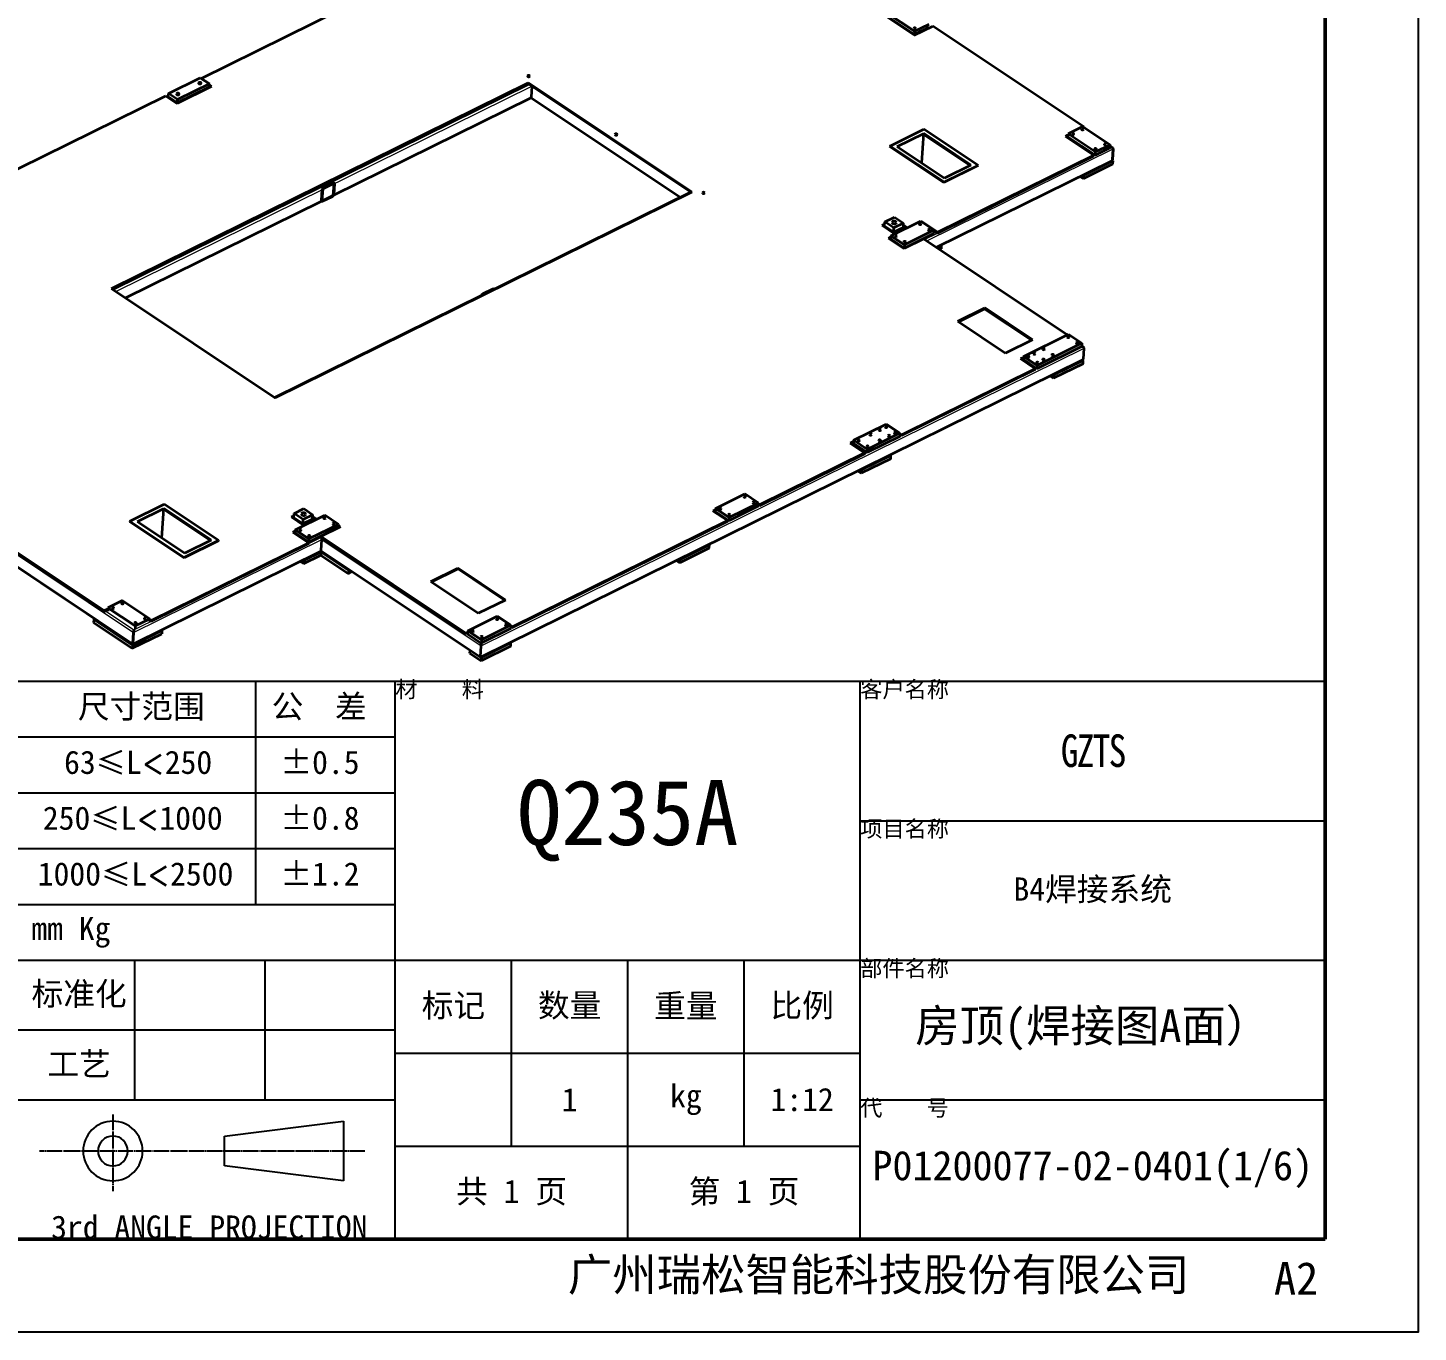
# Model space of a CAD drawing. Header units: millimetres. Extents: x -73083 to 81340, y -6859 to 6812.
# Drawn here: x -48263 to -46469, y -6850 to -5167 of the extents above; entities that cross this region are included whole.
import ezdxf

# ---------------------------------------------------------------- set-up
doc = ezdxf.new("R2010")
doc.units = ezdxf.units.MM
doc.linetypes.add('CENTER-HOKUTO', pattern=[23, 20, -1, 1, -1])
doc.layers.add('A3', color=7, linetype='Continuous', plot=False)
doc.layers.add('AM_VIS', color=7, linetype='Continuous', lineweight=50)
doc.layers.add('SOLID LINE', color=7, linetype='Continuous', lineweight=30)
doc.layers.add('title_frame', color=7, linetype='Continuous')
doc.layers.add('word_dim', color=253, linetype='Continuous')
doc.styles.get("Standard").update_dxf_attribs({"font": 'romans.shx', "bigfont": 'bigfont.shx'})

# ---------------------------------------------------------------- blocks, each defined once
blk = doc.blocks.new('A$C4DB71547')
at = {"color": 7, "lineweight": 35}
for p, q in [((1454.3, -576.5), (1399.2, -544.6)), ((1454.3, -569.6), (1403.4, -540.2)), ((1454.3, -575.5), (1403.4, -546.1)), ((183.9, -736.8), (485.5, -562.6)), ((1454.3, -569.6), (1479.8, -554.9)), ((1454.3, -576.5), (1486.2, -558.1)), ((1454.3, -575.5), (1479.8, -560.8)), ((1768.3, -721), (1486.2, -558.1)), ((48, -1123.2), (769.2, -706.8)), ((49.3, -1124), (769.2, -708.3)), ((1074.7, -883.2), (769.2, -706.8)), ((1073.4, -883.9), (769.2, -708.3)), ((776.1, -712.3), (776.1, -731.9)), ((1766.2, -720.2), (1740.7, -734.9)), ((1766.2, -720.2), (1817.1, -749.6)), ((127, -767.6), (182.2, -735.8)), ((199.2, -745.6), (144, -777.4)), ((182.2, -735.8), (199.2, -745.6)), ((434.4, -930.2), (775.5, -733.3)), ((776, -732.8), (1054.4, -893.5)), ((1423.2, -777.7), (1482.6, -743.4)), ((1584, -801.9), (1482.6, -743.4)), ((1736.5, -739.4), (1759.8, -752.8)), ((1791.6, -764.3), (1740.7, -734.9)), ((1791.6, -770.2), (1740.7, -740.8)), ((-200.1, -958.5), (122.8, -772.1)), ((122.8, -772.1), (144, -784.3)), ((144, -777.4), (127, -767.6)), ((203.4, -750), (144, -784.3)), ((199.2, -751.5), (144, -783.3)), ((1436.7, -777.7), (1482.6, -751.2)), ((1570.4, -802.4), (1482.1, -751.5)), ((1482.6, -804.1), (1482.6, -751.2)), ((1570.8, -802.2), (1482.6, -751.2)), ((1569.1, -803.2), (1482.6, -753.2)), ((1518.6, -926.4), (1789.5, -770)), ((1518.6, -927.8), (1789.5, -771.4)), ((1759.8, -752.8), (1789.5, -770)), ((1791.6, -764.3), (1817.1, -749.6)), ((1791.6, -770.2), (1817.1, -755.5)), ((1823.4, -776.3), (1823.4, -756.7)), ((1823.4, -756.7), (1823.4, -776.3)), ((144, -783.3), (127, -773.5)), ((1423.2, -777.7), (1524.6, -836.2)), ((1423.2, -778.2), (1524.6, -836.7)), ((1436.7, -777.7), (1525, -828.6)), ((1518.6, -953.3), (1822.2, -778.1)), ((1824.1, -778.4), (1773.2, -807.8)), ((1824.1, -784.3), (1773.2, -813.7)), ((1584, -801.9), (1524.6, -836.2)), ((1584, -802.4), (1524.6, -836.7)), ((1570.8, -802.2), (1525, -828.6)), ((352.3, -1298.9), (1072.3, -883.2)), ((1074.7, -883.2), (353.5, -1299.6)), ((413.4, -941.3), (413.4, -921.7)), ((433.3, -909.2), (414.7, -920)), ((414.7, -941.6), (414.7, -920)), ((415.5, -918), (432.5, -908.2)), ((433.3, -909.2), (433.3, -930.8)), ((434.6, -909.5), (434.6, -929.1)), ((1418.9, -920.2), (1442.7, -934)), ((1423.2, -913.9), (1440.1, -904.1)), ((1440.1, -923.7), (1423.2, -913.9)), ((1440.1, -931.5), (1423.2, -921.7)), ((1435.9, -937.9), (1486.8, -908.5)), ((1440.1, -904.1), (1457.1, -913.9)), ((1457.1, -913.9), (1440.1, -923.7)), ((1457.1, -921.7), (1440.1, -931.5)), ((1512.2, -923.2), (1486.8, -908.5)), ((1518.6, -926.4), (1488.9, -909.2)), ((74, -1138.3), (413.4, -942.3)), ((414.7, -941.6), (433.3, -930.8)), ((415.5, -942.5), (432.5, -932.7)), ((1431.6, -942.3), (1461.3, -959.4)), ((1435.9, -937.9), (1461.3, -952.6)), ((1435.9, -943.8), (1461.3, -958.5)), ((1512.2, -923.2), (1461.3, -952.6)), ((1512.2, -929.1), (1461.3, -958.5)), ((1495.3, -939.8), (1461.3, -959.4)), ((1495.3, -939.8), (1763, -1094.4)), ((1565.3, -1083.1), (1612, -1056.2)), ((1566.6, -1083.9), (1612, -1057.7)), ((1701.1, -1107.6), (1612, -1056.2)), ((1699.8, -1108.4), (1612, -1057.7)), ((729.5, -1079.7), (712.5, -1089.5)), ((1565.3, -1083.1), (1654.4, -1134.6)), ((1687, -1138.3), (1764.7, -1093.4)), ((1764.7, -1093.4), (1790.1, -1108.1)), ((1701.1, -1107.6), (1654.4, -1134.6)), ((1790.1, -1108.1), (1712.5, -1152.9)), ((1790.1, -1114), (1712.5, -1158.8)), ((1794.4, -1136), (1794.4, -1116.4)), ((1794.4, -1136), (1794.4, -1116.4)), ((48, -1123.2), (353.5, -1299.6)), ((750.7, -1739.6), (1793.1, -1137.8)), ((1709.5, -1159.1), (1682, -1143.1)), ((1712.5, -1152.9), (1687, -1138.3)), ((1712.5, -1158.8), (1687, -1144.1)), ((1794.4, -1138.5), (1743.5, -1167.9)), ((1794.4, -1144.4), (1743.5, -1173.8)), ((1709.5, -1159.1), (1478.3, -1292.6)), ((1709.5, -1160.5), (1478.3, -1294)), ((-704.8, -1275.8), (127.7, -1756.4)), ((1393, -1308), (1449.5, -1275.4)), ((1474.9, -1290.1), (1418.5, -1322.7)), ((1449.5, -1275.4), (1474.9, -1290.1)), ((1414.7, -1329.3), (1387.1, -1313.4)), ((1418.5, -1322.7), (1393, -1308)), ((1418.5, -1328.6), (1393, -1313.9)), ((1474.9, -1296), (1418.5, -1328.6)), ((1414.7, -1329.3), (1232.2, -1434.6)), ((1414.7, -1330.8), (1232.2, -1436.1)), ((1461.4, -1330.8), (1410.4, -1360.2)), ((1461.4, -1336.7), (1410.4, -1366)), ((1153.7, -1446.1), (1204.7, -1416.8)), ((1230.1, -1431.4), (1204.7, -1416.8)), ((1230.1, -1431.4), (1179.2, -1460.8)), ((1230.1, -1437.3), (1179.2, -1466.7)), ((1177.1, -1466.5), (803.7, -1682)), ((1177.1, -1468), (803.7, -1683.5)), ((1177.1, -1466.5), (1149.5, -1450.6)), ((1153.7, -1446.1), (1179.2, -1460.8)), ((1153.7, -1452), (1179.2, -1466.7)), ((400.7, -1504.2), (417.7, -1494.4)), ((417.7, -1494.4), (434.6, -1504.2)), ((107.9, -1537), (167.3, -1502.7)), ((121.5, -1537), (167.3, -1510.6)), ((255.2, -1561.8), (166.9, -1510.8)), ((268.7, -1561.3), (167.3, -1502.7)), ((167.3, -1563.5), (167.3, -1510.6)), ((255.6, -1561.5), (167.3, -1510.6)), ((253.9, -1562.5), (167.3, -1512.5)), ((396.4, -1510.6), (420.2, -1524.3)), ((417.7, -1514), (400.7, -1504.2)), ((417.7, -1521.8), (400.7, -1512)), ((404.9, -1533.1), (455.8, -1503.7)), ((434.6, -1504.2), (417.7, -1514)), ((434.6, -1512), (417.7, -1521.8)), ((481.3, -1518.4), (430.4, -1547.8)), ((481.3, -1518.4), (455.8, -1503.7)), ((1147.4, -1512), (1096.5, -1541.4)), ((1147.4, -1517.9), (1096.5, -1547.3)), ((-209.6, -1537.1), (72.5, -1700)), ((-209.6, -1538.6), (72.5, -1701.5)), ((107.9, -1537), (209.3, -1595.6)), ((107.9, -1537.5), (209.3, -1596.1)), ((121.5, -1537), (209.8, -1588)), ((400.7, -1537.5), (430.4, -1554.7)), ((404.9, -1533.1), (430.4, -1547.8)), ((404.9, -1539), (430.4, -1553.7)), ((481.3, -1524.3), (430.4, -1553.7)), ((485.5, -1522.8), (451.6, -1542.4)), ((721, -1698), (451.6, -1542.4)), ((451.6, -1543.9), (721, -1699.4)), ((127.7, -1756.4), (453.1, -1568.5)), ((157.4, -1712.3), (430.4, -1554.7)), ((430.4, -1556.1), (157.4, -1713.8)), ((268.7, -1561.3), (209.3, -1595.6)), ((268.7, -1561.8), (209.3, -1596.1)), ((255.6, -1561.5), (209.8, -1588)), ((424, -1586.7), (453.7, -1569.6)), ((453.5, -1568.1), (750.7, -1739.6)), ((453.7, -1567.2), (453.7, -1547.6)), ((453.7, -1569.6), (504.6, -1599)), ((424, -1592.6), (453.7, -1575.5)), ((453.7, -1575.5), (504.6, -1604.9)), ((653.1, -1609.8), (699.8, -1582.8)), ((654.4, -1610.5), (699.8, -1584.3)), ((788.9, -1634.3), (699.8, -1582.8)), ((787.6, -1635), (699.8, -1584.3)), ((653.1, -1609.8), (742.2, -1661.2)), ((788.9, -1634.3), (742.2, -1661.2)), ((725.2, -1693.5), (776.1, -1664.2)), ((801.6, -1678.8), (776.1, -1664.2)), ((104.3, -1679.7), (78.9, -1694.4)), ((129.8, -1723.8), (78.9, -1694.4)), ((104.3, -1679.7), (155.2, -1709.1)), ((725.2, -1693.5), (750.7, -1708.2)), ((801.6, -1678.8), (750.7, -1708.2)), ((801.6, -1684.7), (750.7, -1714.1)), ((54.9, -1716.6), (127, -1758.2)), ((129.8, -1723.8), (155.2, -1709.1)), ((725.2, -1699.4), (750.7, -1714.1)), ((750.7, -1738.6), (750.7, -1719)), ((750.7, -1738.6), (750.7, -1719)), ((803.7, -1710.4), (752.8, -1739.8)), ((803.7, -1716.3), (752.8, -1745.7)), ((54.9, -1722.5), (127, -1764.1)), ((127, -1758.2), (178, -1728.8)), ((127, -1764.1), (178, -1734.7)), ((127.7, -1755.4), (127.7, -1735.8)), ((127.7, -1735.8), (127.7, -1755.4)), ((731.6, -1733.5), (752.8, -1745.7))]:
    blk.add_line(p, q, dxfattribs=at)
at = {"color": 7, "lineweight": 35, "ltscale": 0.244946}
for p, q in [((1454.3, -569.6), (1454.3, -575.5)), ((1740.7, -734.9), (1740.7, -740.8)), ((127, -773.5), (127, -767.6)), ((1791.6, -764.3), (1791.6, -770.2)), ((144, -783.3), (144, -777.4)), ((1435.9, -937.9), (1435.9, -943.8)), ((1512.2, -923.2), (1512.2, -929.1)), ((1527.1, -949.9), (1527.1, -955.8)), ((424, -1586.7), (424, -1592.6))]:
    blk.add_line(p, q, dxfattribs=at)
at = {"color": 7, "lineweight": 13, "ltscale": 0.041039}
blk.add_line((1461.6, -572.3), (1460.7, -571.8), dxfattribs=at)
at = {"color": 7, "lineweight": 13, "ltscale": 0.041042}
blk.add_line((1465.8, -569.8), (1464.9, -569.4), dxfattribs=at)
at = {"color": 7, "lineweight": 13}
for p, q in [((51.9, -1125.5), (771.9, -709.8)), ((56.2, -1128), (776.1, -712.3)), ((73.1, -1137.8), (776.1, -731.9)), ((776.2, -731.9), (1055.3, -893)), ((143.2, -783.8), (201.3, -750.2)), ((1500.8, -943), (1823.4, -756.7)), ((1789.5, -771.4), (1819.2, -754.3)), ((1517.8, -952.8), (1823.4, -776.3)), ((353.2, -1299.4), (1073.1, -883.7)), ((1421, -920.5), (1443.5, -933.5)), ((1496.6, -940.6), (1518.6, -927.8)), ((750.7, -1719), (1794.4, -1116.4)), ((1709.5, -1160.5), (1790.1, -1114)), ((750.7, -1738.6), (1794.4, -1136)), ((-706, -1254.5), (127.7, -1735.8)), ((-706, -1274.1), (127.7, -1755.4)), ((1177.1, -1467.9), (1232.2, -1436.1)), ((398.6, -1510.8), (421, -1523.8)), ((127.7, -1730.9), (451.6, -1543.9)), ((127.7, -1735.8), (453.7, -1547.6)), ((127.7, -1755.4), (453.7, -1567.2)), ((453.7, -1547.6), (750.7, -1719)), ((453.7, -1567.2), (750.7, -1738.6)), ((750.7, -1714.1), (803.7, -1683.5)), ((74.6, -1700.3), (127.7, -1730.9)), ((723.1, -1698.2), (750.7, -1714.1))]:
    blk.add_line(p, q, dxfattribs=at)
at = {"color": 7, "lineweight": 35, "ltscale": 0.061237}
for p, q in [((769.2, -706.8), (769.2, -708.3)), ((1789.5, -771.4), (1789.5, -770)), ((1518.6, -926.4), (1518.6, -927.8)), ((1612, -1056.2), (1612, -1057.7)), ((1709.5, -1159.1), (1709.5, -1160.5)), ((1478.3, -1292.6), (1478.3, -1294)), ((1414.7, -1329.3), (1414.7, -1330.8)), ((1177.1, -1466.5), (1177.1, -1468)), ((451.6, -1542.4), (451.6, -1543.9)), ((430.4, -1554.7), (430.4, -1556.1)), ((699.8, -1582.8), (699.8, -1584.3)), ((72.5, -1700), (72.5, -1701.5)), ((721, -1699.4), (721, -1698))]:
    blk.add_line(p, q, dxfattribs=at)
at = {"color": 7, "lineweight": 35, "ltscale": 0.020446}
blk.add_line((1767.9, -721.2), (1768.3, -721), dxfattribs=at)
at = {"color": 7, "lineweight": 35, "ltscale": 0.020447}
blk.add_line((1768.3, -721), (1768.3, -721.5), dxfattribs=at)
at = {"color": 7, "lineweight": 35, "ltscale": 0.244952}
for p, q in [((199.2, -751.5), (199.2, -745.6)), ((1817.1, -749.6), (1817.1, -755.5)), ((1824.1, -778.4), (1824.1, -784.3)), ((1773.2, -807.8), (1773.2, -813.7)), ((1461.3, -952.6), (1461.3, -958.5)), ((1147.4, -1517.9), (1147.4, -1512))]:
    blk.add_line(p, q, dxfattribs=at)
at = {"color": 7, "lineweight": 35, "ltscale": 0.204132}
blk.add_line((203.4, -750), (199.2, -747.6), dxfattribs=at)
at = {"color": 7, "lineweight": 35, "ltscale": 0.203799}
blk.add_line((1736.5, -739.4), (1740.7, -736.9), dxfattribs=at)
at = {"color": 7, "lineweight": 35, "ltscale": 0.142563}
blk.add_line((1737.8, -740.1), (1740.7, -738.4), dxfattribs=at)
at = {"color": 7, "lineweight": 35, "ltscale": 0.083279}
blk.add_line((125.3, -773.5), (127, -772.5), dxfattribs=at)
at = {"color": 7, "lineweight": 35, "ltscale": 0.142899}
blk.add_line((202.1, -750.7), (199.2, -749), dxfattribs=at)
at = {"color": 7, "lineweight": 35, "ltscale": 0.040815}
blk.add_line((1772.9, -760.4), (1773.8, -759.9), dxfattribs=at)
at = {"color": 7, "lineweight": 13, "ltscale": 0.04082}
for p, q in [((1773.8, -760.9), (1774.7, -760.4)), ((1445.6, -950.4), (1446.5, -949.9))]:
    blk.add_line(p, q, dxfattribs=at)
at = {"color": 7, "lineweight": 35, "ltscale": 0.246388}
blk.add_line((1822.2, -755), (1817.1, -752), dxfattribs=at)
at = {"color": 7, "lineweight": 13, "ltscale": 0.102051}
blk.add_line((1819.2, -754.3), (1817.1, -753.1), dxfattribs=at)
at = {"color": 7, "lineweight": 35, "ltscale": 0.088379}
blk.add_line((1817.1, -754.3), (1819.2, -754.3), dxfattribs=at)
at = {"color": 7, "lineweight": 35, "ltscale": 0.088336}
blk.add_line((1817.1, -754.3), (1819.2, -754.3), dxfattribs=at)
at = {"color": 7, "lineweight": 13, "ltscale": 0.041244}
blk.add_line((126.2, -774), (127, -773.5), dxfattribs=at)
at = {"color": 7, "lineweight": 35, "ltscale": 0.020416}
for p, q in [((1423.2, -777.7), (1423.2, -778.2)), ((1524.6, -836.2), (1524.6, -836.7))]:
    blk.add_line(p, q, dxfattribs=at)
at = {"color": 7, "lineweight": 35, "ltscale": 0.063612}
blk.add_line((1822.8, -777.7), (1824.1, -778.4), dxfattribs=at)
at = {"color": 7, "lineweight": 35, "ltscale": 0.02041}
for p, q in [((1584, -801.9), (1584, -802.4)), ((107.9, -1537), (107.9, -1537.5))]:
    blk.add_line(p, q, dxfattribs=at)
at = {"color": 7, "lineweight": 35, "ltscale": 0.305166}
blk.add_line((1773.2, -813.7), (1766.8, -810), dxfattribs=at)
at = {"color": 7, "lineweight": 35, "ltscale": 0.060213}
blk.add_line((1773.2, -807.8), (1771.9, -807.1), dxfattribs=at)
at = {"color": 7, "lineweight": 13, "ltscale": 0.230088}
blk.add_line((410.7, -915.3), (415.5, -918), dxfattribs=at)
at = {"color": 7, "lineweight": 13, "ltscale": 0.230084}
blk.add_line((427.7, -905.5), (432.5, -908.2), dxfattribs=at)
at = {"color": 7, "lineweight": 35, "ltscale": 0.203856}
blk.add_line((1418.9, -920.2), (1423.2, -917.8), dxfattribs=at)
at = {"color": 7, "lineweight": 35, "ltscale": 0.142617}
blk.add_line((1420.2, -921), (1423.2, -919.3), dxfattribs=at)
at = {"color": 7, "lineweight": 35, "ltscale": 0.326599}
for p, q in [((1423.2, -921.7), (1423.2, -913.9)), ((1457.1, -921.7), (1457.1, -913.9)), ((1440.1, -931.5), (1440.1, -923.7)), ((400.7, -1512), (400.7, -1504.2)), ((417.7, -1521.8), (417.7, -1514))]:
    blk.add_line(p, q, dxfattribs=at)
at = {"color": 7, "lineweight": 35, "ltscale": 0.326604}
blk.add_line((1463.9, -921.7), (1457.1, -917.8), dxfattribs=at)
at = {"color": 7, "lineweight": 35, "ltscale": 0.265368}
for p, q in [((1462.6, -922.4), (1457.1, -919.3)), ((440.1, -1512.8), (434.6, -1509.6))]:
    blk.add_line(p, q, dxfattribs=at)
at = {"color": 7, "lineweight": 35, "ltscale": 0.205429}
blk.add_line((1457.1, -920.7), (1461.4, -923.2), dxfattribs=at)
at = {"color": 7, "lineweight": 13, "ltscale": 0.163695}
blk.add_line((1457.1, -921.7), (1460.5, -923.7), dxfattribs=at)
at = {"color": 7, "lineweight": 35, "ltscale": 0.020424}
blk.add_line((1488.5, -909.5), (1488.9, -909.2), dxfattribs=at)
at = {"color": 7, "lineweight": 35, "ltscale": 0.020422}
blk.add_line((1488.9, -909.2), (1488.9, -909.7), dxfattribs=at)
at = {"color": 7, "lineweight": 35, "ltscale": 0.029939}
blk.add_line((413.4, -942.3), (414, -942.7), dxfattribs=at)
at = {"color": 7, "lineweight": 35, "ltscale": 0.203859}
blk.add_line((1431.6, -942.3), (1435.9, -939.8), dxfattribs=at)
at = {"color": 7, "lineweight": 35, "ltscale": 0.14262}
blk.add_line((1432.9, -943), (1435.9, -941.3), dxfattribs=at)
at = {"color": 7, "lineweight": 13, "ltscale": 0.041088}
blk.add_line((1491, -941.3), (1491.9, -941.8), dxfattribs=at)
at = {"color": 7, "lineweight": 35, "ltscale": 0.041088}
for p, q in [((1491.9, -940.8), (1492.8, -941.3)), ((1493.2, -940.1), (1494, -940.6))]:
    blk.add_line(p, q, dxfattribs=at)
at = {"color": 7, "lineweight": 35, "ltscale": 0.306457}
blk.add_line((1518.6, -927.8), (1512.2, -924.2), dxfattribs=at)
at = {"color": 7, "lineweight": 35, "ltscale": 0.04082}
for p, q in [((1444.8, -949.9), (1445.6, -949.4)), ((1160.5, -1456.9), (1161.3, -1456.4))]:
    blk.add_line(p, q, dxfattribs=at)
at = {"color": 7, "lineweight": 35, "ltscale": 0.041083}
blk.add_line((1471.9, -952.3), (1472.8, -952.8), dxfattribs=at)
at = {"color": 7, "lineweight": 13, "ltscale": 0.041083}
blk.add_line((1474.1, -951.1), (1474.9, -951.6), dxfattribs=at)
at = {"color": 7, "lineweight": 35, "ltscale": 0.34734}
blk.add_line((1527.1, -949.9), (1519.9, -954.1), dxfattribs=at)
at = {"color": 7, "lineweight": 35, "ltscale": 0.10239}
blk.add_line((1527.1, -955.8), (1525, -957), dxfattribs=at)
at = {"color": 7, "lineweight": 35, "ltscale": 0.060279}
blk.add_line((1525.9, -949.2), (1527.1, -949.9), dxfattribs=at)
at = {"color": 7, "lineweight": 13, "ltscale": 0.116924}
blk.add_line((712.5, -1089.5), (714.9, -1090.9), dxfattribs=at)
at = {"color": 7, "lineweight": 13, "ltscale": 0.116925}
blk.add_line((729.5, -1079.7), (731.9, -1081.1), dxfattribs=at)
at = {"color": 7, "lineweight": 35, "ltscale": 0.029843}
blk.add_line((731, -1079.6), (731.6, -1079.9), dxfattribs=at)
at = {"color": 7, "lineweight": 35, "ltscale": 0.244949}
for p, q in [((1790.1, -1108.1), (1790.1, -1114)), ((1687, -1138.3), (1687, -1144.1)), ((1794.4, -1144.4), (1794.4, -1138.5)), ((1712.5, -1152.9), (1712.5, -1158.8)), ((1743.5, -1173.8), (1743.5, -1167.9)), ((1474.9, -1290.1), (1474.9, -1296)), ((1393, -1308), (1393, -1313.9)), ((1418.5, -1322.7), (1418.5, -1328.6)), ((1461.4, -1336.7), (1461.4, -1330.8)), ((1410.4, -1366), (1410.4, -1360.2)), ((1230.1, -1431.4), (1230.1, -1437.3)), ((1153.7, -1446.1), (1153.7, -1452)), ((1179.2, -1460.8), (1179.2, -1466.7)), ((481.3, -1518.4), (481.3, -1524.3)), ((404.9, -1533.1), (404.9, -1539)), ((1096.5, -1547.3), (1096.5, -1541.4)), ((430.4, -1547.8), (430.4, -1553.7)), ((453.7, -1569.6), (453.7, -1575.5)), ((504.6, -1599), (504.6, -1604.9)), ((78.9, -1694.4), (78.9, -1700.3)), ((54.9, -1716.6), (54.9, -1722.5)), ((750.7, -1708.2), (750.7, -1714.1)), ((803.7, -1716.3), (803.7, -1710.4)), ((129.8, -1723.8), (129.8, -1729.7)), ((127, -1758.2), (127, -1764.1))]:
    blk.add_line(p, q, dxfattribs=at)
at = {"color": 7, "lineweight": 35, "ltscale": 0.144746}
blk.add_line((1790.1, -1113), (1793.1, -1114.7), dxfattribs=at)
at = {"color": 7, "lineweight": 35, "ltscale": 0.000354004}
blk.add_line((1790.1, -1114), (1790.1, -1114), dxfattribs=at)
blk.add_line((1790.1, -1114), (1790.1, -1114), dxfattribs=at)
at = {"color": 7, "lineweight": 13, "ltscale": 0.00040881}
blk.add_line((1790.1, -1114), (1790.1, -1114), dxfattribs=at)
at = {"color": 7, "lineweight": 35, "ltscale": 0.244191}
blk.add_line((1687, -1140.2), (1682, -1143.1), dxfattribs=at)
at = {"color": 7, "lineweight": 35, "ltscale": 0.182952}
blk.add_line((1687, -1141.7), (1683.2, -1143.9), dxfattribs=at)
at = {"color": 7, "lineweight": 35, "ltscale": 0.060103}
blk.add_line((1794.4, -1138.5), (1793.1, -1137.8), dxfattribs=at)
at = {"color": 7, "lineweight": 35, "ltscale": 0.081232}
blk.add_line((1693, -1149.5), (1694.6, -1148.5), dxfattribs=at)
at = {"color": 7, "lineweight": 13, "ltscale": 0.081232}
blk.add_line((1693.8, -1150), (1695.5, -1149), dxfattribs=at)
at = {"color": 7, "lineweight": 35, "ltscale": 0.305061}
blk.add_line((1737.1, -1170.1), (1743.5, -1173.8), dxfattribs=at)
at = {"color": 7, "lineweight": 35, "ltscale": 0.060109}
blk.add_line((1742.2, -1167.2), (1743.5, -1167.9), dxfattribs=at)
at = {"color": 7, "lineweight": 35, "ltscale": 0.163775}
for p, q in [((1474.9, -1290.6), (1478.3, -1292.6)), ((1474.9, -1292.1), (1478.3, -1294))]:
    blk.add_line(p, q, dxfattribs=at)
at = {"color": 7, "lineweight": 13, "ltscale": 0.163436}
blk.add_line((1474.9, -1296), (1478.3, -1294), dxfattribs=at)
at = {"color": 7, "lineweight": 35, "ltscale": 0.285299}
blk.add_line((1393, -1310), (1387.1, -1313.4), dxfattribs=at)
at = {"color": 7, "lineweight": 35, "ltscale": 0.22406}
blk.add_line((1393, -1311.4), (1388.4, -1314.1), dxfattribs=at)
at = {"color": 7, "lineweight": 35, "ltscale": 0.122074}
blk.add_line((1398.1, -1319.7), (1400.6, -1318.3), dxfattribs=at)
at = {"color": 7, "lineweight": 13, "ltscale": 0.122076}
blk.add_line((1399, -1320.2), (1401.5, -1318.8), dxfattribs=at)
at = {"color": 7, "lineweight": 13, "ltscale": 0.182973}
blk.add_line((1414.7, -1330.8), (1418.5, -1328.6), dxfattribs=at)
at = {"color": 7, "lineweight": 35, "ltscale": 0.060174}
blk.add_line((1461.4, -1330.8), (1460.1, -1330.1), dxfattribs=at)
at = {"color": 7, "lineweight": 35, "ltscale": 0.305117}
blk.add_line((1404.1, -1362.4), (1410.4, -1366), dxfattribs=at)
at = {"color": 7, "lineweight": 35, "ltscale": 0.060167}
blk.add_line((1409.2, -1359.4), (1410.4, -1360.2), dxfattribs=at)
at = {"color": 7, "lineweight": 35, "ltscale": 0.102404}
blk.add_line((1230.1, -1433.4), (1232.2, -1434.6), dxfattribs=at)
at = {"color": 7, "lineweight": 35, "ltscale": 0.102405}
for p, q in [((1230.1, -1434.9), (1232.2, -1436.1)), ((801.6, -1680.8), (803.7, -1682))]:
    blk.add_line(p, q, dxfattribs=at)
at = {"color": 7, "lineweight": 35, "ltscale": 0.06124}
blk.add_line((1232.2, -1434.6), (1232.2, -1436.1), dxfattribs=at)
at = {"color": 7, "lineweight": 35, "ltscale": 0.203781}
for p, q in [((1153.7, -1448.1), (1149.5, -1450.6)), ((725.2, -1697), (721, -1699.4))]:
    blk.add_line(p, q, dxfattribs=at)
at = {"color": 7, "lineweight": 35, "ltscale": 0.142543}
blk.add_line((1153.7, -1449.6), (1150.8, -1451.3), dxfattribs=at)
at = {"color": 7, "lineweight": 13, "ltscale": 0.040816}
blk.add_line((1161.4, -1457.4), (1162.2, -1456.9), dxfattribs=at)
at = {"color": 7, "lineweight": 35, "ltscale": 0.204117}
blk.add_line((396.4, -1510.6), (400.7, -1508.1), dxfattribs=at)
at = {"color": 7, "lineweight": 35, "ltscale": 0.142881}
blk.add_line((397.7, -1511.3), (400.7, -1509.6), dxfattribs=at)
at = {"color": 7, "lineweight": 35, "ltscale": 0.326596}
blk.add_line((434.6, -1512), (434.6, -1504.2), dxfattribs=at)
at = {"color": 7, "lineweight": 35, "ltscale": 0.326606}
blk.add_line((441.4, -1512), (434.6, -1508.1), dxfattribs=at)
at = {"color": 7, "lineweight": 35, "ltscale": 0.205375}
blk.add_line((434.6, -1511), (438.9, -1513.5), dxfattribs=at)
at = {"color": 7, "lineweight": 13, "ltscale": 0.163691}
blk.add_line((434.6, -1512), (438, -1514), dxfattribs=at)
at = {"color": 7, "lineweight": 35, "ltscale": 0.060015}
blk.add_line((1147.4, -1512), (1146.2, -1511.3), dxfattribs=at)
at = {"color": 7, "lineweight": 35, "ltscale": 0.204112}
blk.add_line((400.7, -1537.5), (404.9, -1535.1), dxfattribs=at)
at = {"color": 7, "lineweight": 35, "ltscale": 0.142876}
blk.add_line((402, -1538.3), (404.9, -1536.5), dxfattribs=at)
at = {"color": 7, "lineweight": 13, "ltscale": 0.102054}
blk.add_line((402.8, -1537.8), (404.9, -1539), dxfattribs=at)
at = {"color": 7, "lineweight": 35, "ltscale": 0.040818}
blk.add_line((413.8, -1545.1), (414.7, -1544.6), dxfattribs=at)
at = {"color": 7, "lineweight": 35, "ltscale": 0.10199}
blk.add_line((449.5, -1542.7), (451.6, -1543.9), dxfattribs=at)
at = {"color": 7, "lineweight": 13, "ltscale": 0.040829}
blk.add_line((451.6, -1541.4), (452.4, -1541.9), dxfattribs=at)
at = {"color": 7, "lineweight": 13, "ltscale": 0.04083}
blk.add_line((468.6, -1531.6), (469.4, -1532.1), dxfattribs=at)
at = {"color": 7, "lineweight": 35, "ltscale": 0.040829}
blk.add_line((469.4, -1531.1), (470.3, -1531.6), dxfattribs=at)
at = {"color": 7, "lineweight": 35, "ltscale": 0.04083}
blk.add_line((470.7, -1530.4), (471.5, -1530.9), dxfattribs=at)
at = {"color": 7, "lineweight": 35, "ltscale": 0.204136}
blk.add_line((485.5, -1522.8), (481.3, -1520.4), dxfattribs=at)
at = {"color": 7, "lineweight": 35, "ltscale": 0.1429}
blk.add_line((484.3, -1523.6), (481.3, -1521.8), dxfattribs=at)
at = {"color": 7, "lineweight": 35, "ltscale": 0.304958}
blk.add_line((1090.1, -1543.6), (1096.5, -1547.3), dxfattribs=at)
at = {"color": 7, "lineweight": 35, "ltscale": 0.060007}
blk.add_line((1095.2, -1540.7), (1096.5, -1541.4), dxfattribs=at)
at = {"color": 7, "lineweight": 35, "ltscale": 0.020413}
for p, q in [((268.7, -1561.3), (268.7, -1561.8)), ((209.3, -1595.6), (209.3, -1596.1))]:
    blk.add_line(p, q, dxfattribs=at)
at = {"color": 7, "lineweight": 13, "ltscale": 0.040818}
blk.add_line((414.7, -1545.6), (415.5, -1545.1), dxfattribs=at)
at = {"color": 7, "lineweight": 35, "ltscale": 0.304942}
blk.add_line((417.7, -1589), (424, -1592.6), dxfattribs=at)
at = {"color": 7, "lineweight": 35, "ltscale": 0.059993}
blk.add_line((422.8, -1586), (424, -1586.7), dxfattribs=at)
at = {"color": 7, "lineweight": 35, "ltscale": 0.059232}
blk.add_line((504.6, -1599), (505.9, -1598.3), dxfattribs=at)
at = {"color": 7, "lineweight": 35, "ltscale": 0.304182}
blk.add_line((504.6, -1604.9), (511, -1601.2), dxfattribs=at)
at = {"color": 7, "lineweight": 35, "ltscale": 0.244948}
for p, q in [((725.2, -1693.5), (725.2, -1699.4)), ((801.6, -1678.8), (801.6, -1684.7)), ((178, -1728.8), (178, -1734.7))]:
    blk.add_line(p, q, dxfattribs=at)
at = {"color": 7, "lineweight": 35, "ltscale": 0.102407}
blk.add_line((801.6, -1682.3), (803.7, -1683.5), dxfattribs=at)
at = {"color": 7, "lineweight": 35, "ltscale": 0.061238}
for p, q in [((803.7, -1682), (803.7, -1683.5)), ((157.4, -1713.8), (157.4, -1712.3))]:
    blk.add_line(p, q, dxfattribs=at)
at = {"color": 7, "lineweight": 35, "ltscale": 0.090084}
blk.add_line((56.8, -1715.5), (54.9, -1716.6), dxfattribs=at)
at = {"color": 7, "lineweight": 35, "ltscale": 0.306068}
for p, q in [((72.5, -1700), (78.9, -1696.4)), ((72.5, -1701.5), (78.9, -1697.8))]:
    blk.add_line(p, q, dxfattribs=at)
at = {"color": 7, "lineweight": 35, "ltscale": 0.244662}
blk.add_line((155.2, -1709.1), (155.2, -1715), dxfattribs=at)
at = {"color": 7, "lineweight": 35, "ltscale": 0.102234}
blk.add_line((157.4, -1712.3), (155.2, -1711.1), dxfattribs=at)
at = {"color": 7, "lineweight": 35, "ltscale": 0.10227}
blk.add_line((157.4, -1713.8), (155.2, -1712.5), dxfattribs=at)
at = {"color": 7, "lineweight": 35, "ltscale": 0.203782}
blk.add_line((725.2, -1695.5), (721, -1698), dxfattribs=at)
at = {"color": 7, "lineweight": 35, "ltscale": 0.204123}
blk.add_line((750.7, -1719), (750.7, -1714.1), dxfattribs=at)
at = {"color": 7, "lineweight": 35, "ltscale": 0.204124}
for p, q in [((750.7, -1714.1), (750.7, -1719)), ((127.7, -1730.9), (127.7, -1735.8)), ((127.7, -1735.8), (127.7, -1730.9))]:
    blk.add_line(p, q, dxfattribs=at)
at = {"color": 7, "lineweight": 35, "ltscale": 0.059837}
blk.add_line((803.7, -1710.4), (802.5, -1709.7), dxfattribs=at)
at = {"color": 7, "lineweight": 35, "ltscale": 0.059998}
blk.add_line((178, -1728.8), (176.7, -1728.1), dxfattribs=at)
at = {"color": 7, "lineweight": 35, "ltscale": 0.201775}
blk.add_line((731.6, -1733.5), (731.6, -1728.6), dxfattribs=at)
at = {"color": 7, "lineweight": 35, "ltscale": 0.042276}
for p, q in [((750.7, -1739.6), (750.7, -1738.6)), ((127.7, -1756.4), (127.7, -1755.4))]:
    blk.add_line(p, q, dxfattribs=at)
at = {"color": 7, "lineweight": 35, "ltscale": 0.042274}
for p, q in [((750.7, -1738.6), (750.7, -1739.6)), ((127.7, -1755.4), (127.7, -1756.4))]:
    blk.add_line(p, q, dxfattribs=at)
at = {"color": 7, "lineweight": 35, "ltscale": 0.059828}
blk.add_line((751.6, -1739.1), (752.8, -1739.8), dxfattribs=at)
at = {"color": 7, "lineweight": 35, "ltscale": 0.244951}
blk.add_line((752.8, -1745.7), (752.8, -1739.8), dxfattribs=at)
at = {"color": 7, "lineweight": 35}
for centre, major_axis, ratio, start_param, end_param in [((1454.3, -564.7), (1.99, 0), 0.57735, 1.856197, 3.141611), ((1454.3, -564.7), (1.99, 0), 0.57735, 3.141611, 6.283204), ((1454.3, -564.7), (1.99, 0), 0.57735, 0.000018, 1.856197), ((769.2, -694.6), (2.1, 0), 0.57735, 0.285396, 3.141564), ((769.2, -694.6), (2.1, 0), 0.57735, 3.141564, 6.283157), ((769.2, -696), (-2.1, 0), 0.57735, 3.792627, 5.632435), ((769.2, -696), (-1.48, 0), 0.57735, 3.74299, 5.682316), ((769.2, -694.6), (2.1, 0), 0.57735, 6.283157, 6.568582), ((182.2, -745.6), (-2.51, 0), 0.57735, 4.997786, 6.283204), ((182.2, -745.6), (-2.51, 0), 0.57735, 0.000018, 3.141611), ((182.2, -745.6), (-2.51, 0), 0.57735, 3.141611, 4.997786), ((774, -730.7), (-1.5, 2.6), 0.577351, 3.141592, 3.92699), ((1749.2, -734.9), (1.99, 0), 0.57735, 1.856197, 3.141611), ((1749.2, -734.9), (1.99, 0), 0.57735, 3.141611, 6.283204), ((1749.2, -734.9), (1.99, 0), 0.57735, 0.000018, 1.856197), ((1766.2, -725.1), (1.99, 0), 0.57735, 1.856197, 3.141611), ((1766.2, -725.1), (1.99, 0), 0.57735, 3.141611, 6.283204), ((1766.2, -725.1), (1.99, 0), 0.57735, 0.000018, 1.856197), ((144, -767.6), (-2.51, 0), 0.57735, 4.997786, 6.283204), ((144, -767.6), (-2.51, 0), 0.57735, 0.000018, 3.141611), ((144, -767.6), (-2.51, 0), 0.57735, 3.141611, 4.997786), ((1791.6, -759.4), (1.99, 0), 0.57735, 1.856197, 3.141611), ((1791.6, -759.4), (1.99, 0), 0.57735, 3.141611, 6.283204), ((1791.6, -759.4), (1.99, 0), 0.57735, 0.000018, 1.856197), ((1808.6, -749.6), (1.99, 0), 0.57735, 1.856197, 3.141611), ((1808.6, -749.6), (1.99, 0), 0.57735, 3.141611, 6.283204), ((1808.6, -749.6), (1.99, 0), 0.57735, 0.000018, 1.856197), ((1819.2, -756.7), (4.24, 0), 0.577363, 0.785403, 1.570746), ((1819.2, -756.7), (4.24, 0), 0.57735, 6.283185, 7.853981), ((1819.2, -756.7), (4.24, 0), 0.577343, 6.283172, 7.068576), ((932.6, -788.9), (2.1, 0), 0.57735, 0.285396, 3.141564), ((932.6, -788.9), (2.1, 0), 0.57735, 3.141564, 6.283157), ((932.6, -790.4), (-2.1, 0), 0.57735, 3.792627, 5.632435), ((932.6, -790.4), (-1.48, 0), 0.57735, 4.997785, 5.682314), ((932.6, -790.4), (-1.48, 0), 0.57735, 3.742994, 4.997785), ((932.6, -788.9), (2.1, 0), 0.57735, 6.283157, 6.568582), ((1819.2, -776.3), (4.24, 0), 0.577369, 5.497555, 6.283175), ((1819.2, -776.3), (4.24, 0), 0.577343, 5.497797, 6.283197), ((1095.9, -883.2), (2.1, 0), 0.57735, 0.285396, 3.141564), ((1095.9, -883.2), (2.1, 0), 0.57735, 3.141564, 6.283157), ((1095.9, -884.7), (-2.1, 0), 0.57735, 3.792627, 5.632435), ((1095.9, -884.7), (-1.48, 0), 0.57735, 4.997785, 5.682312), ((1095.9, -884.7), (-1.48, 0), 0.57735, 3.742997, 4.997785), ((1095.9, -883.2), (2.1, 0), 0.57735, 6.283157, 6.568582), ((415.5, -920.5), (-1.5, -2.6), 0.577354, 3.926994, 5.49778), ((432.5, -910.7), (-1.5, -2.6), 0.577294, 3.141555, 3.926863), ((432.5, -910.7), (-1.5, -2.6), 0.577433, 2.355963, 3.14152), ((1440.1, -913.9), (-4.15, 0), 0.57735, 4.997791, 6.283204), ((1440.1, -913.9), (-4.15, 0), 0.57735, 0.000018, 3.141611), ((1440.1, -913.9), (-4.15, 0), 0.57735, 3.141611, 4.997791), ((1486.8, -913.4), (1.99, 0), 0.57735, 0.285401, 3.141564), ((1486.8, -913.4), (1.99, 0), 0.57735, 3.141564, 6.283157), ((1486.8, -913.4), (1.99, 0), 0.57735, 6.283157, 6.568586), ((1503.8, -923.2), (1.99, 0), 0.57735, 0.285401, 3.141564), ((415.5, -940.1), (-1.5, -2.6), 0.577294, 5.497912, 6.28322), ((415.5, -940.1), (-1.5, -2.6), 0.577433, 0.000071, 0.785628), ((432.5, -930.3), (-1.5, -2.6), 0.577354, 0.785403, 2.356189), ((1444.4, -937.9), (1.99, 0), 0.57735, 0.285401, 3.141564), ((1444.4, -937.9), (1.99, 0), 0.57735, 3.141564, 6.283157), ((1444.4, -937.9), (1.99, 0), 0.57735, 6.283157, 6.568586), ((1461.3, -947.7), (1.99, 0), 0.57735, 0.285401, 3.141564), ((1503.8, -923.2), (1.99, 0), 0.57735, 3.141564, 6.283157), ((1503.8, -923.2), (1.99, 0), 0.57735, 6.283157, 6.568586), ((1461.3, -947.7), (1.99, 0), 0.57735, 3.141564, 6.283157), ((1461.3, -947.7), (1.99, 0), 0.57735, 6.283157, 6.568586), ((712.5, -1092), (-1.5, -2.6), 0.577352, 3.926995, 5.070154), ((729.5, -1082.2), (-1.5, -2.6), 0.577294, 3.141555, 3.926863), ((1764.7, -1098.3), (-1.99, 0), 0.57735, 3.141564, 6.283157), ((1764.7, -1098.3), (-1.99, 0), 0.57735, 6.283157, 6.568584), ((1764.7, -1098.3), (-1.99, 0), 0.57735, 0.285399, 3.141564), ((1781.6, -1108.1), (-1.99, 0), 0.57735, 3.426992, 6.283157), ((1781.6, -1108.1), (-1.99, 0), 0.57735, 6.283157, 9.42475), ((1781.6, -1108.1), (-1.99, 0), 0.57735, 3.141564, 3.426992), ((1790.1, -1116.4), (4.24, 0), 0.577351, 0.000001, 1.570797), ((1790.1, -1116.4), (4.24, 0), 0.577363, 0.785403, 1.570748), ((1790.1, -1116.4), (4.24, 0), 0.577343, 6.283174, 7.068576), ((1695.5, -1138.3), (-1.99, 0), 0.57735, 3.141564, 6.283157), ((1695.5, -1138.3), (-1.99, 0), 0.57735, 6.283157, 6.568584), ((1695.5, -1138.3), (-1.99, 0), 0.57735, 0.285399, 3.141564), ((1706.1, -1132.1), (-1.99, 0), 0.57735, 3.141564, 6.283157), ((1706.1, -1132.1), (-1.99, 0), 0.57735, 6.283157, 6.568584), ((1706.1, -1132.1), (-1.99, 0), 0.57735, 0.285399, 3.141564), ((1722.2, -1122.8), (-1.99, 0), 0.57735, 3.426992, 6.283157), ((1722.2, -1122.8), (-1.99, 0), 0.57735, 6.283157, 9.42475), ((1723.1, -1141.9), (-1.99, 0), 0.57735, 3.141564, 6.283157), ((1723.1, -1141.9), (-1.99, 0), 0.57735, 6.283157, 6.568584), ((1723.1, -1141.9), (-1.99, 0), 0.57735, 0.285399, 3.141564), ((1722.2, -1122.8), (-1.99, 0), 0.57735, 3.141564, 3.426992), ((1739.2, -1132.6), (-1.99, 0), 0.57735, 3.426992, 6.283157), ((1739.2, -1132.6), (-1.99, 0), 0.57735, 6.283157, 9.42475), ((1739.2, -1132.6), (-1.99, 0), 0.57735, 3.141564, 3.426992), ((1790.1, -1136), (4.24, 0), 0.577343, 5.497795, 6.283198), ((1790.1, -1136), (4.24, 0), 0.577369, 5.497726, 6.283177), ((1712.5, -1148), (-1.99, 0), 0.57735, 3.141564, 6.283157), ((1712.5, -1148), (-1.99, 0), 0.57735, 6.283157, 6.568584), ((1712.5, -1148), (-1.99, 0), 0.57735, 0.285399, 3.141564), ((1422.7, -1295.8), (-1.99, 0), 0.57735, 3.141564, 6.283157), ((1422.7, -1295.8), (-1.99, 0), 0.57735, 6.283157, 6.568584), ((1422.7, -1295.8), (-1.99, 0), 0.57735, 0.285399, 3.141564), ((1438.8, -1286.4), (-1.99, 0), 0.57735, 3.426992, 6.283157), ((1438.8, -1286.4), (-1.99, 0), 0.57735, 6.283157, 9.42475), ((1438.8, -1286.4), (-1.99, 0), 0.57735, 3.141564, 3.426992), ((1449.5, -1280.3), (-1.99, 0), 0.57735, 3.426992, 6.283157), ((1449.5, -1280.3), (-1.99, 0), 0.57735, 6.283157, 9.42475), ((1449.5, -1280.3), (-1.99, 0), 0.57735, 3.141564, 3.426992), ((1455.8, -1296.2), (-1.99, 0), 0.57735, 3.426992, 6.283157), ((1466.4, -1290.1), (-1.99, 0), 0.57735, 3.426992, 6.283157), ((1466.4, -1290.1), (-1.99, 0), 0.57735, 6.283157, 9.42475), ((1466.4, -1290.1), (-1.99, 0), 0.57735, 3.141564, 3.426992), ((1401.5, -1308), (-1.99, 0), 0.57735, 3.141564, 6.283157), ((1401.5, -1308), (-1.99, 0), 0.57735, 6.283157, 6.568584), ((1401.5, -1308), (-1.99, 0), 0.57735, 0.285399, 3.141564), ((1418.5, -1317.8), (-1.99, 0), 0.57735, 3.426992, 6.283157), ((1418.5, -1317.8), (-1.99, 0), 0.57735, 6.283157, 9.42475), ((1418.5, -1317.8), (-1.99, 0), 0.57735, 3.141564, 3.426992), ((1439.7, -1305.6), (-1.99, 0), 0.57735, 3.141564, 6.283157), ((1439.7, -1305.6), (-1.99, 0), 0.57735, 6.283157, 6.568584), ((1439.7, -1305.6), (-1.99, 0), 0.57735, 0.285399, 3.141564), ((1455.8, -1296.2), (-1.99, 0), 0.57735, 6.283157, 9.42475), ((1455.8, -1296.2), (-1.99, 0), 0.57735, 3.141564, 3.426992), ((1162.2, -1446.1), (1.99, 0), 0.57735, 0.285396, 3.141564), ((1204.7, -1421.7), (1.99, 0), 0.57735, 0.285396, 3.141564), ((1204.7, -1421.7), (1.99, 0), 0.57735, 3.141564, 6.283157), ((1204.7, -1421.7), (1.99, 0), 0.57735, 6.283157, 6.568582), ((1221.6, -1431.4), (1.99, 0), 0.57735, 0.285396, 3.141564), ((1221.6, -1431.4), (1.99, 0), 0.57735, 3.141564, 6.283157), ((1221.6, -1431.4), (1.99, 0), 0.57735, 6.283157, 6.568582), ((1162.2, -1446.1), (1.99, 0), 0.57735, 3.141564, 6.283157), ((1162.2, -1446.1), (1.99, 0), 0.57735, 6.283157, 6.568582), ((1179.2, -1455.9), (1.99, 0), 0.57735, 0.285396, 3.141564), ((1179.2, -1455.9), (1.99, 0), 0.57735, 3.141564, 6.283157), ((1179.2, -1455.9), (1.99, 0), 0.57735, 6.283157, 6.568582), ((417.7, -1504.2), (-4.15, 0), 0.57735, 4.997792, 6.283204), ((417.7, -1504.2), (-4.15, 0), 0.57735, 0.000018, 3.141611), ((417.7, -1504.2), (-4.15, 0), 0.57735, 3.141611, 4.997792), ((455.8, -1508.6), (1.99, 0), 0.57735, 0.285396, 3.141564), ((455.8, -1508.6), (1.99, 0), 0.57735, 3.141564, 6.283157), ((455.8, -1508.6), (1.99, 0), 0.57735, 6.283157, 6.568582), ((472.8, -1518.4), (1.99, 0), 0.57735, 0.285396, 3.141564), ((472.8, -1518.4), (1.99, 0), 0.57735, 3.141564, 6.283157), ((472.8, -1518.4), (1.99, 0), 0.57735, 6.283157, 6.568582), ((413.4, -1533.1), (1.99, 0), 0.57735, 0.285396, 3.141564), ((413.4, -1533.1), (1.99, 0), 0.57735, 3.141564, 6.283157), ((413.4, -1533.1), (1.99, 0), 0.57735, 6.283157, 6.568582), ((430.4, -1542.9), (1.99, 0), 0.57735, 0.285396, 3.141564), ((430.4, -1542.9), (1.99, 0), 0.57735, 3.141564, 6.283157), ((430.4, -1542.9), (1.99, 0), 0.57735, 6.283157, 6.568582), ((451.6, -1546.3), (-1.5, 2.6), 0.57735, 3.926993, 5.497789), ((451.6, -1565.9), (-1.5, 2.6), 0.57735, 3.141594, 3.926993), ((776.1, -1669), (1.99, 0), 0.57735, 0.285396, 3.141564), ((776.1, -1669), (1.99, 0), 0.57735, 3.141564, 6.283157), ((776.1, -1669), (1.99, 0), 0.57735, 6.283157, 6.568582), ((87.4, -1694.4), (1.99, 0), 0.57735, 1.856193, 3.141611), ((87.4, -1694.4), (1.99, 0), 0.57735, 3.141611, 6.283204), ((87.4, -1694.4), (1.99, 0), 0.57735, 0.000018, 1.856193), ((104.3, -1684.6), (1.99, 0), 0.57735, 1.856193, 3.141611), ((104.3, -1684.6), (1.99, 0), 0.57735, 3.141611, 6.283204), ((104.3, -1684.6), (1.99, 0), 0.57735, 0.000018, 1.856193), ((733.7, -1693.5), (1.99, 0), 0.57735, 0.285396, 3.141564), ((733.7, -1693.5), (1.99, 0), 0.57735, 3.141564, 6.283157), ((733.7, -1693.5), (1.99, 0), 0.57735, 6.283157, 6.568582), ((793.1, -1678.8), (1.99, 0), 0.57735, 0.285396, 3.141564), ((793.1, -1678.8), (1.99, 0), 0.57735, 3.141564, 6.283157), ((793.1, -1678.8), (1.99, 0), 0.57735, 6.283157, 6.568582), ((129.8, -1718.9), (1.99, 0), 0.57735, 1.856193, 3.141611), ((129.8, -1718.9), (1.99, 0), 0.57735, 3.141611, 6.283204), ((129.8, -1718.9), (1.99, 0), 0.57735, 0.000018, 1.856193), ((146.8, -1709.1), (1.99, 0), 0.57735, 1.856193, 3.141611), ((146.8, -1709.1), (1.99, 0), 0.57735, 3.141611, 6.283204), ((146.8, -1709.1), (1.99, 0), 0.57735, 0.000018, 1.856193), ((750.7, -1703.3), (1.99, 0), 0.57735, 0.285396, 3.141564), ((750.7, -1703.3), (1.99, 0), 0.57735, 3.141564, 6.283157), ((750.7, -1703.3), (1.99, 0), 0.57735, 6.283157, 6.568582)]:
    blk.add_ellipse(centre, major_axis=major_axis, ratio=ratio, start_param=start_param, end_param=end_param, dxfattribs=at)

msp = doc.modelspace()

# ---------------------------------------------------------------- linework, layer by layer
at = {"layer": 'A3', "linetype": 'Continuous'}
msp.add_lwpolyline([(-53597.05373, -1810.23226), (-46469.05373, -1810.23226), (-46469.05373, -6850.23226), (-53597.05373, -6850.23226)], close=True, dxfattribs=at)
at = {"layer": 'AM_VIS', "linetype": 'Continuous'}
for p in [(-46589.05373, -1930.23226), (-53297.05373, -6730.23226)]:
    msp.add_line(p, (-46589.05373, -6730.23226), dxfattribs=at)
at = {"layer": 'title_frame', "linetype": 'Continuous'}
for p, q in [((-48749.05373, -6010.23226), (-46589.05373, -6010.23226)), ((-47969.05373, -6298.23226), (-47969.05373, -6010.23226)), ((-47789.05373, -6730.23226), (-47789.05373, -6010.23226)), ((-47189.05373, -6730.23226), (-47189.05373, -6010.23226)), ((-46589.05373, -6730.23226), (-46589.05373, -6010.23226)), ((-48749.05373, -6082.23226), (-47789.05373, -6082.23226)), ((-48749.05373, -6154.23226), (-47789.05373, -6154.23226)), ((-47189.05373, -6190.23226), (-46589.05373, -6190.23226)), ((-48749.05373, -6226.23226), (-47789.05373, -6226.23226)), ((-48749.05373, -6298.23226), (-47789.05373, -6298.23226)), ((-48749.05373, -6370.23226), (-46589.05373, -6370.23226)), ((-48125.05373, -6550.23226), (-48125.05373, -6370.23226)), ((-47957.05373, -6550.23226), (-47957.05373, -6370.23226)), ((-47639.05373, -6610.23226), (-47639.05373, -6370.23226)), ((-47489.05373, -6730.23226), (-47489.05373, -6370.23226)), ((-47339.05373, -6610.23226), (-47339.05373, -6370.23226)), ((-48749.05373, -6460.23226), (-47789.05373, -6460.23226)), ((-47789.05373, -6490.23226), (-47189.05373, -6490.23226)), ((-48749.05373, -6550.23226), (-47789.05373, -6550.23226)), ((-47189.05373, -6550.23226), (-46589.05373, -6550.23226)), ((-47789.05373, -6610.23226), (-47189.05373, -6610.23226)), ((-48749.05373, -6730.23226), (-46589.05373, -6730.23226)), ((-48749.05373, -6730.23226), (-46589.05373, -6730.23226))]:
    msp.add_line(p, q, dxfattribs=at)
at = {"layer": 'title_frame', "color": 2, "linetype": 'CENTER-HOKUTO'}
for p, q in [((-48153.43992, -6569.21123), (-48153.43992, -6668.43683)), ((-47828.17272, -6616.44323), (-48248.26872, -6616.44323))]:
    msp.add_line(p, q, dxfattribs=at)
at = {"layer": 'title_frame', "color": 3, "linetype": 'Continuous'}
for p, q in [((-48009.43992, -6597.24323), (-47855.83992, -6578.04323)), ((-47855.83992, -6578.04323), (-47855.83992, -6654.84323)), ((-48009.43992, -6635.64323), (-48009.43992, -6597.24323)), ((-47855.83992, -6654.84323), (-48009.43992, -6635.64323))]:
    msp.add_line(p, q, dxfattribs=at)
for radius in [38.4, 19.2]:
    msp.add_arc((-48153.43992, -6616.44323), radius, 0, 359.98938268, dxfattribs=at)

# ---------------------------------------------------------------- block references
at = {"layer": 'word_dim', "linetype": 'Continuous', "ltscale": 2, "xscale": 0.7200000000000593, "yscale": 0.7200000000002547, "zscale": 0.7200000000000001, "rotation": 356.2745493174221}
msp.add_blockref('A$C4DB71547', (-48137.21868, -4694.38846), dxfattribs=at)

# ---------------------------------------------------------------- texts
at = {"layer": 'SOLID LINE', "ltscale": 0.5}
for s, insert, char_height, width, attachment_point in [('{\\fSimHei|b0|i0|c134|p2;\\C3;材    料}', (-47789.05373, -6010.23226), 21, 600, 1), ('\\pt126;{\\fSimHei|b0|i0|c134|p2;\\C3;客户名称}', (-47189.05373, -6010.23226), 21, 600, 1), ('\\pt180;{\\fSimHei|b0|i0|c134|p2;\\C3;尺寸范围}', (-48198.64475, -6027.88501), 30, 543.6182261, 1), ('\\pt180;{\\fSimHei|b0|i0|c134|p2;\\C3;公  差}', (-47948.581, -6027.88501), 30, 543.6182261, 1), ('{\\fSimHei|b0|i0|c134|p2;\\W0.8;\\T0.9;\\C3;GZTS}', (-46889.05373, -6100.23226), 42, 600, 5), ('\\pt180;{\\fSimHei|b0|i0|c134|p2;\\C3;63\\H0.9583x;≤\\H1.044x;L\\Fromans,bigfont|c134;\\H0.9579x;<\\fSimHei|b0|i0|c134|p2;\\H1.044x;250}', (-48216.44956, -6099.88501), 30, 543.6182261, 1), ('\\pt180;{\\fSimHei|b0|i0|c134|p2;\\C3;%%P0.5}', (-47937.22173, -6099.88501), 30, 543.6182261, 1), ('\\pt504;{\\fSimHei|b0|i0|c134|p2;\\C3;Q235A}', (-47489.05373, -6190.23226), 84, 600, 5), ('\\pt180;{\\fSimHei|b0|i0|c134|p2;\\C3;250\\H0.9583x;≤\\H1.044x;L\\Fromans,bigfont|c134;\\H0.9579x;<\\fSimHei|b0|i0|c134|p2;\\H1.044x;1000}', (-48243.84124, -6171.88501), 30, 543.6182261, 1), ('\\pt180;{\\fSimHei|b0|i0|c134|p2;\\C3;%%P0.8}', (-47937.22173, -6171.88501), 30, 543.6182261, 1), ('\\pt126;{\\fSimHei|b0|i0|c134|p2;\\C3;项目名称}', (-47189.05373, -6190.23226), 21, 600, 1), ('\\pt180;{\\fSimHei|b0|i0|c134|p2;\\C3;%%P1.2}', (-47937.22173, -6243.88501), 30, 543.6182261, 1), ('{\\fSimHei|b0|i0|c134|p2;\\C3;B4焊接系统}', (-46889.05373, -6280.23226), 30, 600, 5), ('\\pt180;{\\fSimHei|b0|i0|c134|p2;\\C3;单位：mm Kg}', (-48269.05373, -6334.23226), 30, 960, 5), ('\\pt126;{\\fSimHei|b0|i0|c134|p2;\\C3;部件名称}', (-47189.05373, -6370.23226), 21, 600, 1), ('\\pt180;{\\fSimHei|b0|i0|c134|p2;\\C3;标准化}', (-48197.05373, -6415.23226), 30, 144, 5), ('\\pt180;{\\fSimHei|b0|i0|c134|p2;\\C3;标记}', (-47714.05373, -6430.23226), 30, 150, 5), ('\\pt180;{\\fSimHei|b0|i0|c134|p2;\\C3;数量}', (-47564.05373, -6430.23226), 30, 150, 5), ('\\pt180;{\\fSimHei|b0|i0|c134|p2;\\C3;重量}', (-47414.05373, -6430.23226), 30, 150, 5), ('\\pt180;{\\fSimHei|b0|i0|c134|p2;\\C3;比例}', (-47264.05373, -6430.23226), 30, 150, 5), ('{\\fSimHei|b0|i0|c134|p2;\\C3;房顶(焊接图A面）}', (-46889.05373, -6460.23226), 42, 600, 5), ('\\pt180;{\\fSimHei|b0|i0|c134|p2;\\C3;工艺}', (-48197.05373, -6505.23226), 30, 144, 5), ('\\pt180;{\\fSimHei|b0|i0|c134|p2;\\C3;kg}', (-47414.05373, -6550.23226), 30, 150, 5), ('\\pt180;{\\fSimHei|b0|i0|c134|p2;\\C3;1}', (-47564.05373, -6550.23226), 30, 150, 5), ('\\pt180;{\\fSimHei|b0|i0|c134|p2;\\C3;1:12}', (-47264.05373, -6550.23226), 30, 150, 5), ('\\pt126;{\\fSimHei|b0|i0|c134|p2;\\C3;代    号}', (-47189.05373, -6550.23226), 21, 600, 1), ('{\\fSimHei|b0|i0|c134|p2;\\C3;P01200077-02-0401(1/6)}', (-46889.05373, -6640.23226), 38, 600, 5), ('\\pt180;{\\fSimHei|b0|i0|c134|p2;\\C3;共 1 页}', (-47639.05373, -6670.23226), 30, 300, 5), ('\\pt180;{\\fSimHei|b0|i0|c134|p2;\\C3;第 1 页}', (-47339.05373, -6670.23226), 30, 300, 5), ('{\\fSimHei|b0|i0|c134|p2;\\C3;3rd ANGLE PROJECTION}', (-48029.05373, -6730.23226), 30, 480, 8), ('\\pt180;{\\fSimHei|b0|i0|c134|p2;\\C3;广州瑞松智能科技股份有限公司}', (-47566.3054, -6754.90174), 42, 942.7416977, 1), ('\\pt252;{\\fSimHei|b0|i0|c134|p2;\\C3;A2}', (-46655.1873, -6759.72749), 42, 942.7416977, 1)]:
    msp.add_mtext(s, dxfattribs=dict(at, insert=insert, char_height=char_height, width=width, attachment_point=attachment_point))
at = {"layer": 'SOLID LINE', "ltscale": 0.5, "insert": (-48250.42562, -6243.88501), "char_height": 30, "width": 543.6182261, "attachment_point": 1, "line_spacing_factor": 0.72}
msp.add_mtext('\\pt180;{\\fSimHei|b0|i0|c134|p2;\\C3;1000\\H0.9583x;≤\\H1.044x;L\\Fromans,bigfont|c134;\\H0.9579x;<\\fSimHei|b0|i0|c134|p2;\\H1.044x;2500}', dxfattribs=at)

doc.saveas('drawing.dxf')
